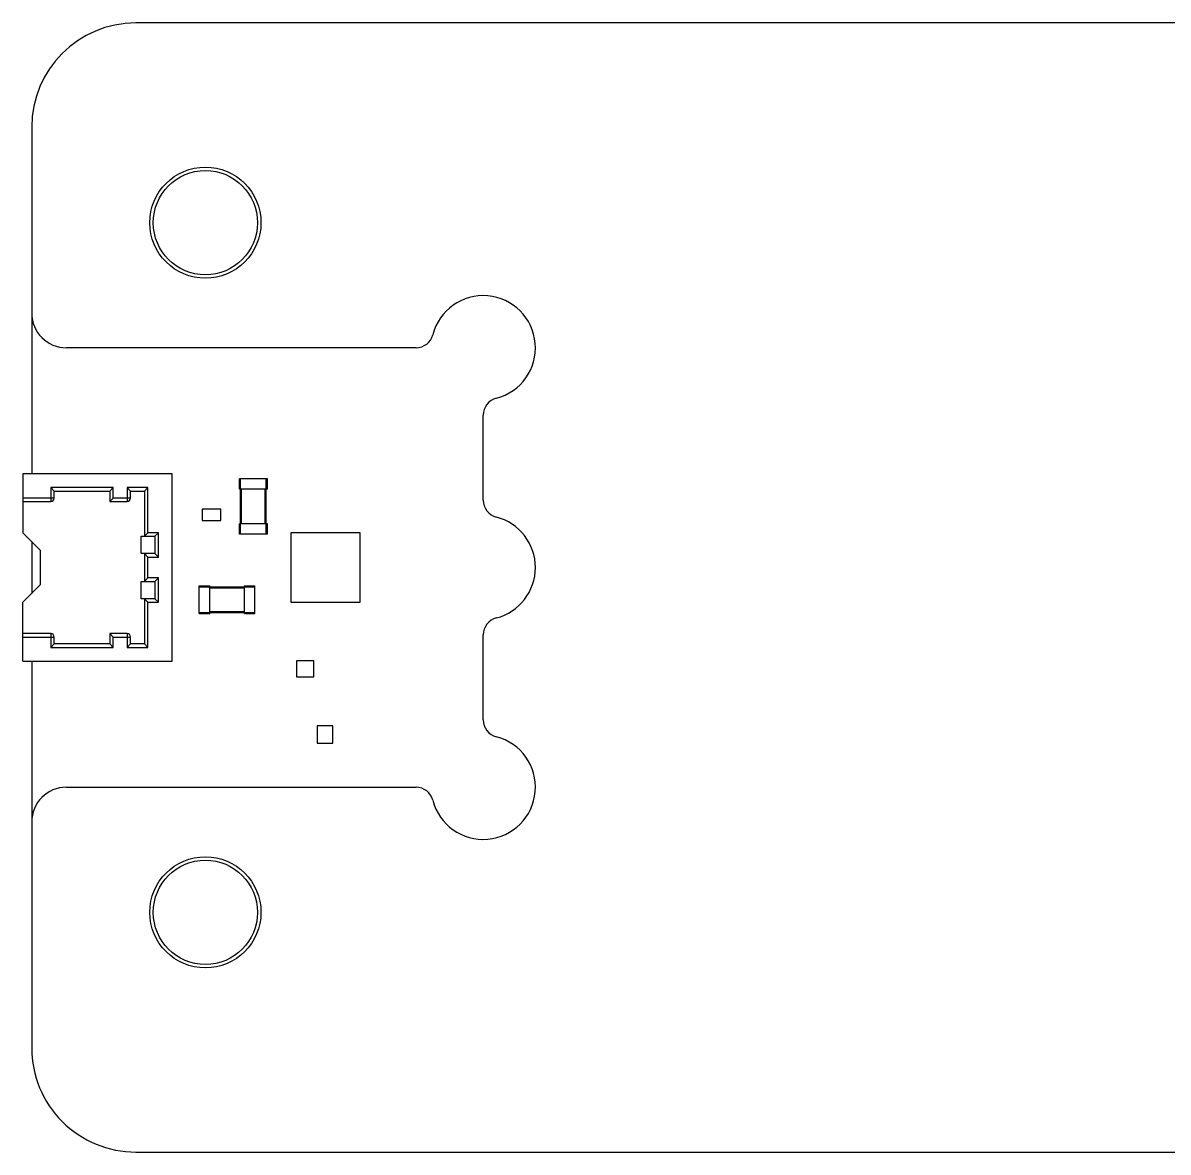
# Model space of a CAD drawing. Header units: millimetres. Extents: x -61 to 57, y -20 to 15.
# Drawn here: x -60.73 to -27.76, y -20.1 to 12.4 of the extents above; entities that cross this region are included whole.
import ezdxf

# ---------------------------------------------------------------- set-up
doc = ezdxf.new("R2010")
doc.units = ezdxf.units.MM
doc.header["$MEASUREMENT"] = 0
doc.layers.add('Layer 1', color=7, linetype='Continuous')

msp = doc.modelspace()

# ---------------------------------------------------------------- linework, layer by layer
at = {"layer": 'Layer 1', "lineweight": 25}
for points in [[(-57.4763, 12.3982), (-59.1331, 12.3982), (-60.4763, 11.0551), (-60.4763, 9.3982)], [(-10.4563, 12.3982), (-10.4563, 12.3982), (-57.4763, 12.3982), (-57.4763, 12.3982)], [(-60.4763, 9.3982), (-60.4763, 9.3982), (-60.4763, -0.5766), (-60.4763, -0.5766)], [(-60.4763, 4.0482), (-60.4763, 3.4959), (-60.0286, 3.0482), (-59.4763, 3.0482)], [(-49.4128, 3.0482), (-49.1848, 3.0482), (-48.9857, 3.2025), (-48.9287, 3.4232)], [(-49.4128, 3.0482), (-49.4128, 3.0482), (-59.4763, 3.0482), (-59.4763, 3.0482)], [(-47.1013, 1.5959), (-47.322, 1.5389), (-47.4763, 1.3397), (-47.4763, 1.1117)], [(-47.4763, -1.3401), (-47.4763, -1.3401), (-47.4763, 1.1117), (-47.4763, 1.1117)], [(-60.7295, -0.5766), (-60.7295, -0.5766), (-60.7295, -2.2766), (-60.7295, -2.2766)], [(-56.4295, -0.5766), (-56.4295, -0.5766), (-60.7295, -0.5766), (-60.7295, -0.5766)], [(-56.4295, -5.9766), (-56.4295, -5.9766), (-56.4295, -0.5766), (-56.4295, -0.5766)], [(-58.1295, -0.9766), (-58.1295, -0.9766), (-59.9295, -0.9766), (-59.9295, -0.9766)], [(-59.9295, -0.9766), (-59.9295, -0.9766), (-59.9295, -1.3766), (-59.9295, -1.3766)], [(-59.8295, -1.0766), (-59.8295, -1.0766), (-59.9295, -0.9766), (-59.9295, -0.9766)], [(-58.2295, -1.0766), (-58.2295, -1.0766), (-58.1295, -0.9766), (-58.1295, -0.9766)], [(-58.1295, -1.2766), (-58.1295, -1.2766), (-58.1295, -0.9766), (-58.1295, -0.9766)], [(-57.1295, -0.9766), (-57.1295, -0.9766), (-57.7295, -0.9766), (-57.7295, -0.9766)], [(-57.7295, -0.9766), (-57.7295, -0.9766), (-57.7295, -1.3766), (-57.7295, -1.3766)], [(-57.6295, -1.0766), (-57.6295, -1.0766), (-57.7295, -0.9766), (-57.7295, -0.9766)], [(-57.2295, -1.0766), (-57.2295, -1.0766), (-57.1295, -0.9766), (-57.1295, -0.9766)], [(-57.1295, -2.2766), (-57.1295, -2.2766), (-57.1295, -0.9766), (-57.1295, -0.9766)], [(-54.4928, -1.0198), (-54.4928, -1.0198), (-54.4928, -0.7198), (-54.4928, -0.7198)], [(-53.6928, -0.7198), (-53.6928, -0.7198), (-54.4928, -0.7198), (-54.4928, -0.7198)], [(-54.4628, -2.3198), (-54.4628, -2.3198), (-54.4628, -0.7198), (-54.4628, -0.7198)], [(-53.7228, -2.3198), (-53.7228, -2.3198), (-53.7228, -0.7198), (-53.7228, -0.7198)], [(-53.6928, -1.0198), (-53.6928, -1.0198), (-53.6928, -0.7198), (-53.6928, -0.7198)], [(-59.8295, -1.2766), (-59.8295, -1.2766), (-60.7295, -1.2766), (-60.7295, -1.2766)], [(-59.8295, -1.2766), (-59.8295, -1.2766), (-59.8295, -1.0766), (-59.8295, -1.0766)], [(-59.8295, -1.0766), (-59.8295, -1.0766), (-58.2295, -1.0766), (-58.2295, -1.0766)], [(-58.2295, -1.0766), (-58.2295, -1.0766), (-58.2295, -1.3766), (-58.2295, -1.3766)], [(-58.2295, -1.3766), (-58.2295, -1.3766), (-58.1295, -1.2766), (-58.1295, -1.2766)], [(-57.6295, -1.2766), (-57.6295, -1.2766), (-58.1295, -1.2766), (-58.1295, -1.2766)], [(-57.6295, -1.2766), (-57.6295, -1.2766), (-57.6295, -1.0766), (-57.6295, -1.0766)], [(-57.6295, -1.0766), (-57.6295, -1.0766), (-57.2295, -1.0766), (-57.2295, -1.0766)], [(-57.2295, -1.0766), (-57.2295, -1.0766), (-57.2295, -2.3766), (-57.2295, -2.3766)], [(-53.6928, -1.0198), (-53.6928, -1.0198), (-54.4928, -1.0198), (-54.4928, -1.0198)], [(-54.4328, -2.0198), (-54.4328, -2.0198), (-54.4328, -1.0198), (-54.4328, -1.0198)], [(-53.7528, -2.0198), (-53.7528, -2.0198), (-53.7528, -1.0198), (-53.7528, -1.0198)], [(-60.7295, -1.3766), (-60.7295, -1.3766), (-59.9295, -1.3766), (-59.9295, -1.3766)], [(-58.2295, -1.3766), (-58.2295, -1.3766), (-57.7295, -1.3766), (-57.7295, -1.3766)], [(-55.5738, -1.5948), (-55.5738, -1.5948), (-55.5738, -1.9248), (-55.5738, -1.9248)], [(-55.0318, -1.5948), (-55.0318, -1.5948), (-55.5738, -1.5948), (-55.5738, -1.5948)], [(-55.0318, -1.9248), (-55.0318, -1.9248), (-55.0318, -1.5948), (-55.0318, -1.5948)], [(-47.4763, -1.3401), (-47.4763, -1.5681), (-47.322, -1.7672), (-47.1013, -1.8242)], [(-55.5738, -1.9248), (-55.5738, -1.9248), (-55.0318, -1.9248), (-55.0318, -1.9248)], [(-60.2295, -2.7766), (-60.2295, -2.7766), (-60.7295, -2.2766), (-60.7295, -2.2766)], [(-57.2295, -2.3766), (-57.2295, -2.3766), (-57.1295, -2.2766), (-57.1295, -2.2766)], [(-56.8295, -2.2766), (-56.8295, -2.2766), (-57.1295, -2.2766), (-57.1295, -2.2766)], [(-56.9295, -2.3766), (-56.9295, -2.3766), (-56.8295, -2.2766), (-56.8295, -2.2766)], [(-56.8295, -2.9766), (-56.8295, -2.9766), (-56.8295, -2.2766), (-56.8295, -2.2766)], [(-53.6928, -2.0198), (-53.6928, -2.0198), (-54.4928, -2.0198), (-54.4928, -2.0198)], [(-54.4928, -2.3198), (-54.4928, -2.3198), (-54.4928, -2.0198), (-54.4928, -2.0198)], [(-53.6928, -2.3198), (-53.6928, -2.3198), (-53.6928, -2.0198), (-53.6928, -2.0198)], [(-53.0178, -2.2766), (-53.0178, -2.2766), (-53.0178, -4.2766), (-53.0178, -4.2766)], [(-51.0178, -2.2766), (-51.0178, -2.2766), (-53.0178, -2.2766), (-53.0178, -2.2766)], [(-51.0178, -4.2766), (-51.0178, -4.2766), (-51.0178, -2.2766), (-51.0178, -2.2766)], [(-60.4763, -2.5298), (-60.4763, -2.5298), (-60.4763, -4.0233), (-60.4763, -4.0233)], [(-57.3295, -2.3766), (-57.3295, -2.3766), (-56.9295, -2.3766), (-56.9295, -2.3766)], [(-57.3295, -2.8766), (-57.3295, -2.8766), (-57.3295, -2.3766), (-57.3295, -2.3766)], [(-56.9295, -2.3766), (-56.9295, -2.3766), (-56.9295, -2.8766), (-56.9295, -2.8766)], [(-53.6928, -2.3198), (-53.6928, -2.3198), (-54.4928, -2.3198), (-54.4928, -2.3198)], [(-60.2295, -2.7766), (-60.2295, -2.7766), (-60.2295, -3.7766), (-60.2295, -3.7766)], [(-56.9295, -2.8766), (-56.9295, -2.8766), (-57.3295, -2.8766), (-57.3295, -2.8766)], [(-57.2295, -2.8766), (-57.2295, -2.8766), (-57.2295, -3.6766), (-57.2295, -3.6766)], [(-57.2295, -2.8766), (-57.2295, -2.8766), (-57.1295, -2.9766), (-57.1295, -2.9766)], [(-56.9295, -2.8766), (-56.9295, -2.8766), (-56.8295, -2.9766), (-56.8295, -2.9766)], [(-57.1295, -3.5766), (-57.1295, -3.5766), (-57.1295, -2.9766), (-57.1295, -2.9766)], [(-57.1295, -2.9766), (-57.1295, -2.9766), (-56.8295, -2.9766), (-56.8295, -2.9766)], [(-57.2295, -3.6766), (-57.2295, -3.6766), (-57.1295, -3.5766), (-57.1295, -3.5766)], [(-56.8295, -3.5766), (-56.8295, -3.5766), (-57.1295, -3.5766), (-57.1295, -3.5766)], [(-56.9295, -3.6766), (-56.9295, -3.6766), (-56.8295, -3.5766), (-56.8295, -3.5766)], [(-56.8295, -4.2766), (-56.8295, -4.2766), (-56.8295, -3.5766), (-56.8295, -3.5766)], [(-60.2295, -3.7766), (-60.2295, -3.7766), (-60.7295, -4.2766), (-60.7295, -4.2766)], [(-57.3295, -3.6766), (-57.3295, -3.6766), (-56.9295, -3.6766), (-56.9295, -3.6766)], [(-57.3295, -4.1766), (-57.3295, -4.1766), (-57.3295, -3.6766), (-57.3295, -3.6766)], [(-56.9295, -3.6766), (-56.9295, -3.6766), (-56.9295, -4.1766), (-56.9295, -4.1766)], [(-55.6528, -4.5998), (-55.6528, -4.5998), (-55.6528, -3.7998), (-55.6528, -3.7998)], [(-55.6528, -3.7998), (-55.6528, -3.7998), (-55.3528, -3.7998), (-55.3528, -3.7998)], [(-55.6528, -3.8298), (-55.6528, -3.8298), (-54.0528, -3.8298), (-54.0528, -3.8298)], [(-55.3528, -4.5998), (-55.3528, -4.5998), (-55.3528, -3.7998), (-55.3528, -3.7998)], [(-55.3528, -3.8598), (-55.3528, -3.8598), (-54.3528, -3.8598), (-54.3528, -3.8598)], [(-54.3528, -4.5998), (-54.3528, -4.5998), (-54.3528, -3.7998), (-54.3528, -3.7998)], [(-54.3528, -3.7998), (-54.3528, -3.7998), (-54.0528, -3.7998), (-54.0528, -3.7998)], [(-54.0528, -4.5998), (-54.0528, -4.5998), (-54.0528, -3.7998), (-54.0528, -3.7998)], [(-60.7295, -5.9766), (-60.7295, -5.9766), (-60.7295, -4.2766), (-60.7295, -4.2766)], [(-56.9295, -4.1766), (-56.9295, -4.1766), (-57.3295, -4.1766), (-57.3295, -4.1766)], [(-57.2295, -4.1766), (-57.2295, -4.1766), (-57.2295, -5.4766), (-57.2295, -5.4766)], [(-57.2295, -4.1766), (-57.2295, -4.1766), (-57.1295, -4.2766), (-57.1295, -4.2766)], [(-57.1295, -5.5766), (-57.1295, -5.5766), (-57.1295, -4.2766), (-57.1295, -4.2766)], [(-57.1295, -4.2766), (-57.1295, -4.2766), (-56.8295, -4.2766), (-56.8295, -4.2766)], [(-56.9295, -4.1766), (-56.9295, -4.1766), (-56.8295, -4.2766), (-56.8295, -4.2766)], [(-53.0178, -4.2766), (-53.0178, -4.2766), (-51.0178, -4.2766), (-51.0178, -4.2766)], [(-55.6528, -4.5698), (-55.6528, -4.5698), (-54.0528, -4.5698), (-54.0528, -4.5698)], [(-55.6528, -4.5998), (-55.6528, -4.5998), (-55.3528, -4.5998), (-55.3528, -4.5998)], [(-55.3528, -4.5398), (-55.3528, -4.5398), (-54.3528, -4.5398), (-54.3528, -4.5398)], [(-54.3528, -4.5998), (-54.3528, -4.5998), (-54.0528, -4.5998), (-54.0528, -4.5998)], [(-47.1013, -4.7289), (-47.322, -4.7859), (-47.4763, -4.985), (-47.4763, -5.213)], [(-59.9295, -5.1766), (-59.9295, -5.1766), (-60.7295, -5.1766), (-60.7295, -5.1766)], [(-59.9295, -5.1766), (-59.9295, -5.1766), (-59.9295, -5.5766), (-59.9295, -5.5766)], [(-58.2295, -5.1766), (-58.2295, -5.1766), (-58.2295, -5.4766), (-58.2295, -5.4766)], [(-58.2295, -5.1766), (-58.2295, -5.1766), (-58.1295, -5.2766), (-58.1295, -5.2766)], [(-57.7295, -5.1766), (-57.7295, -5.1766), (-58.2295, -5.1766), (-58.2295, -5.1766)], [(-57.7295, -5.1766), (-57.7295, -5.1766), (-57.7295, -5.5766), (-57.7295, -5.5766)], [(-47.4763, -7.6648), (-47.4763, -7.6648), (-47.4763, -5.213), (-47.4763, -5.213)], [(-60.7295, -5.2766), (-60.7295, -5.2766), (-59.8295, -5.2766), (-59.8295, -5.2766)], [(-59.8295, -5.4766), (-59.8295, -5.4766), (-59.9295, -5.5766), (-59.9295, -5.5766)], [(-59.9295, -5.5766), (-59.9295, -5.5766), (-58.1295, -5.5766), (-58.1295, -5.5766)], [(-59.8295, -5.4766), (-59.8295, -5.4766), (-59.8295, -5.2766), (-59.8295, -5.2766)], [(-58.2295, -5.4766), (-58.2295, -5.4766), (-59.8295, -5.4766), (-59.8295, -5.4766)], [(-58.2295, -5.4766), (-58.2295, -5.4766), (-58.1295, -5.5766), (-58.1295, -5.5766)], [(-58.1295, -5.5766), (-58.1295, -5.5766), (-58.1295, -5.2766), (-58.1295, -5.2766)], [(-58.1295, -5.2766), (-58.1295, -5.2766), (-57.6295, -5.2766), (-57.6295, -5.2766)], [(-57.6295, -5.4766), (-57.6295, -5.4766), (-57.7295, -5.5766), (-57.7295, -5.5766)], [(-57.7295, -5.5766), (-57.7295, -5.5766), (-57.1295, -5.5766), (-57.1295, -5.5766)], [(-57.6295, -5.4766), (-57.6295, -5.4766), (-57.6295, -5.2766), (-57.6295, -5.2766)], [(-57.2295, -5.4766), (-57.2295, -5.4766), (-57.6295, -5.4766), (-57.6295, -5.4766)], [(-57.2295, -5.4766), (-57.2295, -5.4766), (-57.1295, -5.5766), (-57.1295, -5.5766)], [(-60.7295, -5.9766), (-60.7295, -5.9766), (-56.4295, -5.9766), (-56.4295, -5.9766)], [(-60.4763, -5.9766), (-60.4763, -5.9766), (-60.4763, -17.1018), (-60.4763, -17.1018)], [(-52.3558, -5.9608), (-52.3558, -5.9608), (-52.8498, -5.9608), (-52.8498, -5.9608)], [(-52.8498, -5.9608), (-52.8498, -5.9608), (-52.8498, -6.4188), (-52.8498, -6.4188)], [(-52.3558, -6.4188), (-52.3558, -6.4188), (-52.3558, -5.9608), (-52.3558, -5.9608)], [(-52.8498, -6.4188), (-52.8498, -6.4188), (-52.3558, -6.4188), (-52.3558, -6.4188)], [(-52.2618, -7.8378), (-52.2618, -7.8378), (-52.2618, -8.3318), (-52.2618, -8.3318)], [(-51.8038, -7.8378), (-51.8038, -7.8378), (-52.2618, -7.8378), (-52.2618, -7.8378)], [(-51.8038, -8.3318), (-51.8038, -8.3318), (-51.8038, -7.8378), (-51.8038, -7.8378)], [(-47.4763, -7.6648), (-47.4763, -7.8928), (-47.322, -8.092), (-47.1013, -8.149)], [(-52.2618, -8.3318), (-52.2618, -8.3318), (-51.8038, -8.3318), (-51.8038, -8.3318)], [(-59.4763, -9.6013), (-60.0286, -9.6013), (-60.4763, -10.049), (-60.4763, -10.6013)], [(-59.4763, -9.6013), (-59.4763, -9.6013), (-49.4128, -9.6013), (-49.4128, -9.6013)], [(-48.9287, -9.9763), (-48.9857, -9.7556), (-49.1848, -9.6013), (-49.4128, -9.6013)], [(-57.4763, -20.1018), (-57.4763, -20.1018), (38.5237, -20.1018), (38.5237, -20.1018)]]:
    msp.add_open_spline(points, degree=3, dxfattribs=at)
for points, knots in [([(-57.0763, 6.6482), (-57.0763, 5.7646), (-56.3599, 5.0482), (-55.4763, 5.0482), (-55.4763, 5.0482), (-54.5926, 5.0482), (-53.8763, 5.7646), (-53.8763, 6.6482), (-53.8763, 6.6482), (-53.8763, 7.5319), (-54.5926, 8.2482), (-55.4763, 8.2482), (-55.4763, 8.2482), (-56.3599, 8.2482), (-57.0763, 7.5319), (-57.0763, 6.6482)], [0, 0, 0, 0, 0.2, 0.2, 0.2, 0.2, 0.4, 0.4, 0.4, 0.4, 0.6, 0.6, 0.6, 0.6, 1, 1, 1, 1]), ([(-56.9763, 6.6482), (-56.9763, 5.8198), (-56.3047, 5.1482), (-55.4763, 5.1482), (-55.4763, 5.1482), (-54.6479, 5.1482), (-53.9763, 5.8198), (-53.9763, 6.6482), (-53.9763, 6.6482), (-53.9763, 7.4767), (-54.6478, 8.1482), (-55.4763, 8.1482), (-55.4763, 8.1482), (-56.3047, 8.1482), (-56.9763, 7.4767), (-56.9763, 6.6482)], [0, 0, 0, 0, 0.2, 0.2, 0.2, 0.2, 0.4, 0.4, 0.4, 0.4, 0.6, 0.6, 0.6, 0.6, 1, 1, 1, 1]), ([(-47.1013, 1.5959), (-46.3931, 1.7787), (-45.9201, 2.4456), (-45.9816, 3.1744), (-45.9816, 3.1744), (-46.0431, 3.9032), (-46.6213, 4.4814), (-47.3501, 4.5429), (-47.3501, 4.5429), (-48.0789, 4.6044), (-48.7458, 4.1314), (-48.9287, 3.4232)], [0, 0, 0, 0, 0.25, 0.25, 0.25, 0.25, 0.5, 0.5, 0.5, 0.5, 1, 1, 1, 1]), ([(-59.9295, -1.3766), (-59.903, -1.3766), (-59.8776, -1.366), (-59.8588, -1.3473), (-59.8588, -1.3473), (-59.8401, -1.3285), (-59.8295, -1.3031), (-59.8295, -1.2766)], [0, 0, 0, 0, 0.3333333, 0.3333333, 0.3333333, 0.3333333, 1, 1, 1, 1]), ([(-57.7295, -1.3766), (-57.703, -1.3766), (-57.6776, -1.366), (-57.6588, -1.3473), (-57.6588, -1.3473), (-57.6401, -1.3285), (-57.6295, -1.3031), (-57.6295, -1.2766)], [0, 0, 0, 0, 0.3333333, 0.3333333, 0.3333333, 0.3333333, 1, 1, 1, 1]), ([(-47.1013, -4.7289), (-46.439, -4.5579), (-45.9763, -3.9605), (-45.9763, -3.2766), (-45.9763, -3.2766), (-45.9763, -2.5926), (-46.439, -1.9952), (-47.1013, -1.8242)], [0, 0, 0, 0, 0.3333333, 0.3333333, 0.3333333, 0.3333333, 1, 1, 1, 1]), ([(-59.8295, -5.2766), (-59.8295, -5.25), (-59.8401, -5.2246), (-59.8588, -5.2058), (-59.8588, -5.2058), (-59.8776, -5.1871), (-59.903, -5.1766), (-59.9295, -5.1766)], [0, 0, 0, 0, 0.3333333, 0.3333333, 0.3333333, 0.3333333, 1, 1, 1, 1]), ([(-57.6295, -5.2766), (-57.6295, -5.25), (-57.6401, -5.2246), (-57.6588, -5.2058), (-57.6588, -5.2058), (-57.6776, -5.1871), (-57.703, -5.1766), (-57.7295, -5.1766)], [0, 0, 0, 0, 0.3333333, 0.3333333, 0.3333333, 0.3333333, 1, 1, 1, 1]), ([(-48.9287, -9.9763), (-48.7458, -10.6845), (-48.0789, -11.1575), (-47.3501, -11.096), (-47.3501, -11.096), (-46.6213, -11.0345), (-46.0431, -10.4563), (-45.9816, -9.7275), (-45.9816, -9.7275), (-45.9201, -8.9987), (-46.3931, -8.3318), (-47.1013, -8.149)], [0, 0, 0, 0, 0.25, 0.25, 0.25, 0.25, 0.5, 0.5, 0.5, 0.5, 1, 1, 1, 1]), ([(-57.0763, -13.2013), (-57.0763, -14.085), (-56.3599, -14.8013), (-55.4763, -14.8013), (-55.4763, -14.8013), (-54.5926, -14.8013), (-53.8763, -14.085), (-53.8763, -13.2013), (-53.8763, -13.2013), (-53.8763, -12.3177), (-54.5926, -11.6013), (-55.4763, -11.6013), (-55.4763, -11.6013), (-56.3599, -11.6013), (-57.0763, -12.3177), (-57.0763, -13.2013)], [0, 0, 0, 0, 0.2, 0.2, 0.2, 0.2, 0.4, 0.4, 0.4, 0.4, 0.6, 0.6, 0.6, 0.6, 1, 1, 1, 1]), ([(-56.9763, -13.2013), (-56.9763, -14.0298), (-56.3047, -14.7013), (-55.4763, -14.7013), (-55.4763, -14.7013), (-54.6479, -14.7013), (-53.9763, -14.0298), (-53.9763, -13.2013), (-53.9763, -13.2013), (-53.9763, -12.3729), (-54.6478, -11.7013), (-55.4763, -11.7013), (-55.4763, -11.7013), (-56.3047, -11.7013), (-56.9763, -12.3729), (-56.9763, -13.2013)], [0, 0, 0, 0, 0.2, 0.2, 0.2, 0.2, 0.4, 0.4, 0.4, 0.4, 0.6, 0.6, 0.6, 0.6, 1, 1, 1, 1]), ([(-60.4763, -17.1018), (-60.4763, -17.8974), (-60.1602, -18.6605), (-59.5976, -19.2231), (-59.5976, -19.2231), (-59.035, -19.7857), (-58.2719, -20.1018), (-57.4763, -20.1018)], [0, 0, 0, 0, 0.3333333, 0.3333333, 0.3333333, 0.3333333, 1, 1, 1, 1])]:
    msp.add_open_spline(points, degree=3, knots=knots, dxfattribs=at)

doc.saveas('drawing.dxf')
